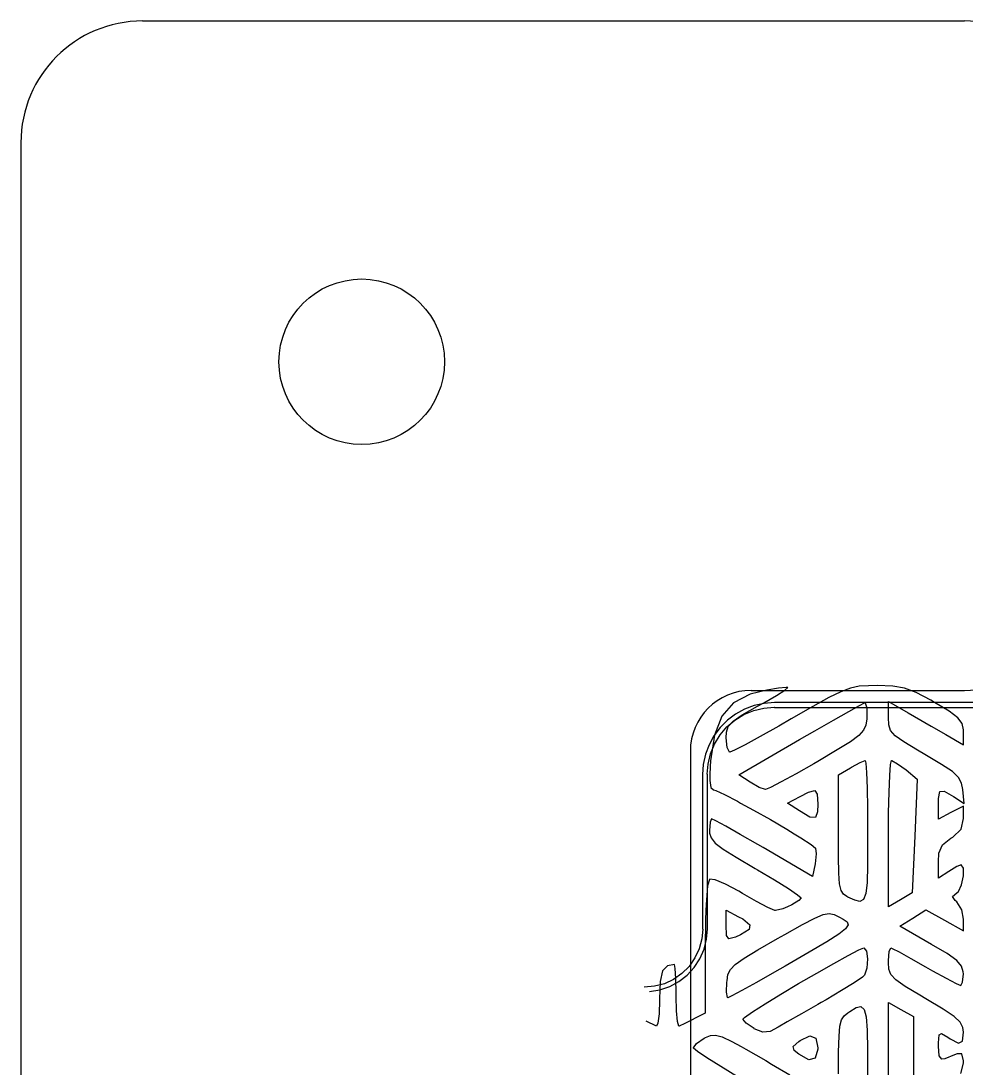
# Model space of a CAD drawing. Header units: millimetres. Extents: x 48 to 497, y 27 to 150.
# Drawn here: x 47.83 to 67.24, y 128.72 to 150.23 of the extents above; entities that cross this region are included whole.
import ezdxf

# ---------------------------------------------------------------- set-up
doc = ezdxf.new("R2010")
doc.units = ezdxf.units.MM
doc.layers.add('BLACK', color=20, linetype='Continuous')

msp = doc.modelspace()

# ---------------------------------------------------------------- linework, layer by layer
for p, q in [((50.327, 150.23), (67.206, 150.23)), ((47.827, 147.73), (47.827, 29.38)), ((62.827, 136.48), (67.206, 136.48)), ((61.577, 135.23), (61.577, 41.63))]:
    msp.add_line(p, q)
msp.add_circle((54.827, 143.23), 1.7)
for centre, radius, start, end in [((50.327, 147.73), 2.5, 90, 180), ((67.206, 147.73), 2.5, 0, 90), ((67.206, 138.98), 2.5, 270, 0), ((62.827, 135.23), 1.25, 90, 180)]:
    msp.add_arc(centre, radius, start, end)
at = {"layer": 'BLACK', "linetype": 'Continuous'}
for p, q in [((65.234, 136.576), (65.043, 136.564)), ((65.416, 136.578), (65.234, 136.576)), ((65.734, 136.569), (65.416, 136.578)), ((62.808, 136.402), (62.463, 136.223)), ((63.147, 136.488), (62.808, 136.402)), ((63.086, 136.224), (63.346, 136.376)), ((63.388, 136.527), (63.147, 136.488)), ((63.346, 136.376), (63.521, 136.487)), ((63.546, 136.542), (63.388, 136.527)), ((63.521, 136.487), (63.578, 136.537)), ((63.578, 136.537), (63.546, 136.542)), ((64.67, 136.454), (64.424, 136.333)), ((64.866, 136.527), (64.67, 136.454)), ((65.043, 136.564), (64.866, 136.527)), ((65.978, 136.529), (65.734, 136.569)), ((66.216, 136.439), (65.978, 136.529)), ((66.514, 136.278), (66.216, 136.439)), ((62.463, 136.223), (62.224, 135.95)), ((62.645, 135.976), (62.958, 136.153)), ((62.89, 136.17), (62.693, 136.096)), ((62.89, 136.17), (62.693, 136.096)), ((63.096, 136.214), (62.89, 136.17)), ((63.096, 136.214), (62.89, 136.17)), ((62.958, 136.153), (63.086, 136.224)), ((63.307, 136.229), (63.096, 136.214)), ((63.307, 136.229), (63.096, 136.214)), ((165.589, 136.23), (63.307, 136.229)), ((165.589, 136.23), (63.307, 136.229)), ((63.307, 136.229), (63.307, 136.229)), ((63.307, 136.229), (63.307, 136.229)), ((64.093, 136.15), (63.648, 135.894)), ((64.424, 136.333), (64.093, 136.15)), ((64.836, 136.05), (65.055, 136.172)), ((65.055, 136.172), (65.152, 136.223)), ((65.152, 136.223), (65.168, 136.222)), ((65.168, 136.222), (65.203, 136.125)), ((65.648, 135.923), (65.647, 136.252)), ((65.647, 136.252), (66.053, 136.018)), ((66.594, 136.232), (66.514, 136.278)), ((66.893, 136.051), (66.594, 136.232)), ((62.224, 135.95), (62.074, 135.561)), ((62.507, 135.995), (62.338, 135.868)), ((62.507, 135.995), (62.338, 135.868)), ((62.454, 135.848), (62.645, 135.976)), ((62.494, 135.87), (62.679, 135.983)), ((62.494, 135.87), (62.679, 135.983)), ((62.693, 136.096), (62.507, 135.995)), ((62.693, 136.096), (62.507, 135.995)), ((62.679, 135.983), (62.879, 136.066)), ((62.679, 135.983), (62.879, 136.066)), ((62.879, 136.066), (63.09, 136.117)), ((62.879, 136.066), (63.09, 136.117)), ((63.09, 136.117), (63.298, 136.133)), ((63.09, 136.117), (63.298, 136.133)), ((63.298, 136.133), (63.307, 136.129)), ((63.298, 136.133), (63.307, 136.129)), ((63.307, 136.129), (165.589, 136.13)), ((63.307, 136.129), (165.589, 136.13)), ((63.307, 136.129), (63.307, 136.129)), ((63.307, 136.129), (63.307, 136.129)), ((63.307, 136.129), (63.307, 136.129)), ((63.307, 136.129), (63.307, 136.129)), ((64.521, 135.872), (64.836, 136.05)), ((65.204, 135.925), (65.201, 135.899)), ((65.203, 136.125), (65.204, 135.925)), ((66.053, 136.018), (66.183, 135.943)), ((66.183, 135.943), (66.521, 135.748)), ((67.071, 135.917), (66.893, 136.051)), ((62.189, 135.719), (62.063, 135.55)), ((62.189, 135.719), (62.063, 135.55)), ((62.188, 135.564), (62.329, 135.729)), ((62.188, 135.564), (62.329, 135.729)), ((62.338, 135.868), (62.189, 135.719)), ((62.338, 135.868), (62.189, 135.719)), ((62.317, 135.62), (62.354, 135.739)), ((62.329, 135.729), (62.494, 135.87)), ((62.329, 135.729), (62.494, 135.87)), ((62.354, 135.739), (62.454, 135.848)), ((63.392, 135.747), (63.014, 135.534)), ((63.648, 135.894), (63.392, 135.747)), ((64.137, 135.652), (64.521, 135.872)), ((65.183, 135.769), (65.136, 135.661)), ((65.201, 135.899), (65.183, 135.769)), ((65.654, 135.771), (65.648, 135.923)), ((65.69, 135.655), (65.654, 135.771)), ((66.521, 135.748), (66.823, 135.574)), ((67.158, 135.8), (67.071, 135.917)), ((67.185, 135.669), (67.158, 135.8)), ((62.063, 135.55), (61.962, 135.365)), ((62.063, 135.55), (61.962, 135.365)), ((62.074, 135.561), (61.994, 135.032)), ((62.074, 135.379), (62.188, 135.564)), ((62.074, 135.379), (62.188, 135.564)), ((62.312, 135.503), (62.317, 135.62)), ((62.331, 135.307), (62.312, 135.503)), ((63.014, 135.534), (62.702, 135.363)), ((63.822, 135.471), (64.137, 135.652)), ((65.038, 135.554), (64.864, 135.426)), ((65.136, 135.661), (65.038, 135.554)), ((65.783, 135.548), (65.69, 135.655)), ((65.959, 135.422), (65.783, 135.548)), ((66.823, 135.574), (67.186, 135.364)), ((67.186, 135.625), (67.185, 135.669)), ((67.186, 135.364), (67.186, 135.625)), ((61.962, 135.365), (61.888, 135.167)), ((61.962, 135.365), (61.888, 135.167)), ((61.991, 135.178), (62.074, 135.379)), ((61.991, 135.178), (62.074, 135.379)), ((62.379, 135.212), (62.331, 135.307)), ((62.702, 135.363), (62.485, 135.25)), ((62.571, 134.749), (63.822, 135.471)), ((64.864, 135.426), (64.591, 135.256)), ((66.246, 135.25), (65.959, 135.422)), ((61.888, 135.167), (61.843, 134.961)), ((61.888, 135.167), (61.843, 134.961)), ((61.941, 134.967), (61.991, 135.178)), ((61.941, 134.967), (61.991, 135.178)), ((62.388, 135.21), (62.379, 135.212)), ((62.485, 135.25), (62.388, 135.21)), ((64.591, 135.256), (64.193, 135.022)), ((66.396, 135.162), (66.246, 135.25)), ((66.739, 134.96), (66.396, 135.162)), ((61.843, 134.961), (61.828, 134.751)), ((61.843, 134.961), (61.828, 134.751)), ((61.924, 134.759), (61.941, 134.967)), ((61.924, 134.759), (61.941, 134.967)), ((61.985, 134.914), (61.979, 134.749)), ((61.994, 135.032), (61.985, 134.914)), ((64.113, 134.975), (63.751, 134.768)), ((64.193, 135.022), (64.113, 134.975)), ((64.621, 134.745), (64.869, 134.892)), ((64.869, 134.892), (64.888, 134.903)), ((64.888, 134.903), (65.067, 134.999)), ((65.067, 134.999), (65.168, 135.039)), ((65.168, 135.039), (65.182, 134.987)), ((65.182, 134.987), (65.197, 134.791)), ((65.672, 134.733), (65.69, 134.957)), ((65.69, 134.957), (65.711, 135.038)), ((65.711, 135.038), (65.719, 135.037)), ((65.719, 135.037), (65.835, 134.974)), ((65.835, 134.974), (66.007, 134.846)), ((66.96, 134.812), (66.739, 134.96)), ((61.828, 134.751), (61.828, 134.751)), ((61.828, 134.751), (61.828, 131.584)), ((61.828, 134.751), (61.828, 134.751)), ((61.828, 134.751), (61.828, 131.584)), ((61.928, 134.751), (61.924, 134.759)), ((61.928, 134.751), (61.924, 134.759)), ((61.928, 131.584), (61.928, 134.751)), ((61.928, 134.751), (61.928, 134.751)), ((61.928, 134.751), (61.928, 134.751)), ((61.928, 131.584), (61.928, 134.751)), ((61.928, 134.751), (61.928, 134.751)), ((61.928, 134.751), (61.928, 134.751)), ((61.979, 134.749), (61.975, 134.632)), ((62.805, 134.595), (62.571, 134.749)), ((63.751, 134.768), (63.445, 134.6)), ((64.621, 133.537), (64.621, 134.745)), ((65.197, 134.791), (65.209, 134.473)), ((65.658, 134.392), (65.672, 134.733)), ((66.007, 134.846), (66.239, 134.654)), ((66.239, 134.654), (66.187, 133.489)), ((67.087, 134.693), (66.96, 134.812)), ((67.148, 134.576), (67.087, 134.693)), ((61.975, 134.632), (61.997, 134.483)), ((61.997, 134.483), (62.054, 134.44)), ((62.054, 134.44), (62.101, 134.426)), ((62.101, 134.426), (62.278, 134.343)), ((62.991, 134.489), (62.805, 134.595)), ((63.121, 134.444), (62.991, 134.489)), ((63.124, 134.444), (63.121, 134.444)), ((63.226, 134.486), (63.124, 134.444)), ((63.445, 134.6), (63.226, 134.486)), ((64.004, 134.388), (64.136, 134.423)), ((64.136, 134.423), (64.185, 134.347)), ((65.209, 134.473), (65.217, 134.062)), ((67.171, 134.443), (67.148, 134.576)), ((67.199, 134.155), (67.171, 134.443)), ((62.278, 134.343), (62.547, 134.202)), ((63.572, 134.167), (63.836, 134.304)), ((63.836, 134.304), (64.004, 134.388)), ((64.185, 134.347), (64.193, 134.141)), ((65.65, 133.962), (65.658, 134.392)), ((66.673, 134.138), (66.675, 134.262)), ((66.675, 134.262), (66.701, 134.406)), ((66.701, 134.406), (66.791, 134.411)), ((66.791, 134.411), (66.982, 134.298)), ((66.982, 134.298), (67.199, 134.155)), ((62.547, 134.202), (62.61, 134.167)), ((62.61, 134.167), (62.873, 134.023)), ((62.873, 134.023), (63.222, 133.825)), ((63.818, 134.005), (63.572, 134.167)), ((64.033, 133.877), (63.818, 134.005)), ((64.193, 134.141), (64.188, 133.986)), ((65.217, 134.062), (65.219, 133.585)), ((66.673, 133.837), (66.673, 134.138)), ((67.186, 134.102), (66.93, 133.969)), ((67.186, 133.848), (67.186, 134.102)), ((61.983, 133.775), (61.97, 133.602)), ((62.014, 133.841), (61.983, 133.775)), ((62.1, 133.8), (62.014, 133.841)), ((62.306, 133.689), (62.1, 133.8)), ((63.222, 133.825), (63.559, 133.628)), ((64.146, 133.867), (64.033, 133.877)), ((64.188, 133.986), (64.146, 133.867)), ((65.647, 133.537), (65.65, 133.962)), ((66.93, 133.969), (66.673, 133.837)), ((67.138, 133.629), (67.186, 133.848)), ((61.97, 133.602), (61.972, 133.551)), ((62.602, 133.522), (62.306, 133.689)), ((63.559, 133.628), (63.71, 133.537)), ((65.219, 133.585), (65.219, 133.376)), ((66.967, 133.466), (67.138, 133.629)), ((61.972, 133.551), (62.003, 133.449)), ((62.003, 133.449), (62.088, 133.345)), ((62.088, 133.345), (62.252, 133.22)), ((62.962, 133.315), (62.602, 133.522)), ((63.71, 133.537), (63.849, 133.452)), ((63.849, 133.452), (64.058, 133.317)), ((64.622, 133.059), (64.621, 133.537)), ((65.219, 133.376), (65.217, 132.883)), ((65.647, 132.036), (65.647, 133.537)), ((66.187, 133.489), (66.135, 132.324)), ((66.755, 133.308), (66.93, 133.443)), ((66.93, 133.443), (66.967, 133.466)), ((62.252, 133.22), (62.518, 133.052)), ((63.074, 133.25), (62.962, 133.315)), ((64.089, 132.659), (63.074, 133.25)), ((64.058, 133.317), (64.15, 133.243)), ((64.15, 133.243), (64.165, 133.12)), ((66.673, 132.958), (66.684, 133.137)), ((66.684, 133.137), (66.755, 133.308)), ((62.518, 133.052), (62.91, 132.823)), ((64.141, 132.917), (64.089, 132.659)), ((64.165, 133.12), (64.141, 132.917)), ((64.628, 132.725), (64.622, 133.059)), ((66.673, 132.624), (66.673, 132.958)), ((62.91, 132.823), (62.957, 132.795)), ((62.957, 132.795), (63.306, 132.589)), ((64.644, 132.505), (64.628, 132.725)), ((65.217, 132.883), (65.206, 132.534)), ((66.884, 132.762), (66.673, 132.624)), ((67.049, 132.861), (66.884, 132.762)), ((67.141, 132.9), (67.049, 132.861)), ((67.189, 132.832), (67.141, 132.9)), ((67.188, 132.671), (67.189, 132.832)), ((61.968, 132.598), (61.932, 132.467)), ((61.973, 132.604), (61.968, 132.598)), ((62.084, 132.589), (61.973, 132.604)), ((62.298, 132.5), (62.084, 132.589)), ((62.574, 132.354), (62.298, 132.5)), ((63.306, 132.589), (63.59, 132.412)), ((64.673, 132.371), (64.644, 132.505)), ((65.206, 132.534), (65.181, 132.309)), ((67.083, 132.347), (67.149, 132.487)), ((67.149, 132.487), (67.188, 132.671)), ((61.932, 132.467), (61.906, 132.18)), ((62.651, 132.309), (62.574, 132.354)), ((62.938, 132.145), (62.651, 132.309)), ((63.59, 132.412), (63.781, 132.283)), ((63.781, 132.283), (63.851, 132.22)), ((64.72, 132.294), (64.673, 132.371)), ((64.789, 132.247), (64.72, 132.294)), ((65.181, 132.309), (65.135, 132.186)), ((66.135, 132.324), (65.891, 132.18)), ((66.963, 132.249), (67.053, 132.321)), ((67.053, 132.321), (67.083, 132.347)), ((61.906, 132.18), (61.898, 131.964)), ((63.172, 132.022), (62.938, 132.145)), ((63.662, 132.075), (63.572, 132.036)), ((63.808, 132.165), (63.662, 132.075)), ((63.851, 132.22), (63.808, 132.165)), ((64.813, 132.235), (64.789, 132.247)), ((64.957, 132.17), (64.813, 132.235)), ((65.062, 132.147), (64.957, 132.17)), ((65.135, 132.186), (65.062, 132.147)), ((65.891, 132.18), (65.647, 132.036)), ((67.014, 132.168), (66.963, 132.249)), ((67.053, 132.135), (67.014, 132.168)), ((67.153, 131.971), (67.053, 132.135)), ((61.898, 131.964), (61.89, 131.753)), ((62.312, 131.663), (62.312, 131.964)), ((62.312, 131.964), (62.568, 131.831)), ((63.312, 131.962), (63.172, 132.022)), ((63.327, 131.96), (63.312, 131.962)), ((63.478, 131.994), (63.327, 131.96)), ((63.572, 132.036), (63.478, 131.994)), ((64.133, 131.803), (64.306, 131.874)), ((64.306, 131.874), (64.429, 131.895)), ((64.429, 131.895), (64.529, 131.874)), ((64.529, 131.874), (64.638, 131.822)), ((66.146, 131.805), (66.415, 131.975)), ((66.415, 131.975), (66.801, 131.76)), ((67.186, 131.784), (67.153, 131.971)), ((61.89, 131.753), (61.884, 131.199)), ((62.318, 131.449), (62.312, 131.663)), ((62.568, 131.831), (62.652, 131.786)), ((62.652, 131.786), (62.799, 131.668)), ((62.799, 131.668), (62.783, 131.567)), ((63.518, 131.467), (63.88, 131.671)), ((63.88, 131.671), (64.133, 131.803)), ((64.638, 131.822), (64.713, 131.783)), ((64.713, 131.783), (64.795, 131.726)), ((64.818, 131.664), (64.766, 131.584)), ((64.795, 131.726), (64.818, 131.664)), ((65.878, 131.635), (66.146, 131.805)), ((66.531, 131.263), (65.878, 131.635)), ((66.801, 131.76), (67.186, 131.544)), ((67.186, 131.544), (67.186, 131.784)), ((61.832, 131.575), (61.814, 131.375)), ((61.832, 131.575), (61.814, 131.375)), ((61.828, 131.584), (61.832, 131.575)), ((61.828, 131.584), (61.832, 131.575)), ((61.91, 131.371), (61.928, 131.584)), ((61.91, 131.371), (61.928, 131.584)), ((62.368, 131.376), (62.318, 131.449)), ((62.503, 131.414), (62.368, 131.376)), ((62.607, 131.46), (62.503, 131.414)), ((62.783, 131.567), (62.607, 131.46)), ((63.366, 131.381), (63.518, 131.467)), ((64.627, 131.473), (64.383, 131.317)), ((64.766, 131.584), (64.627, 131.473)), ((61.814, 131.375), (61.76, 131.173)), ((61.814, 131.375), (61.76, 131.173)), ((61.858, 131.163), (61.91, 131.371)), ((61.858, 131.163), (61.91, 131.371)), ((61.884, 131.199), (61.884, 129.849)), ((62.961, 131.149), (63.366, 131.381)), ((64.383, 131.317), (64.021, 131.103)), ((66.852, 131.074), (66.531, 131.263)), ((61.672, 130.984), (61.552, 130.812)), ((61.672, 130.984), (61.552, 130.812)), ((61.76, 131.173), (61.672, 130.984)), ((61.76, 131.173), (61.672, 130.984)), ((61.772, 130.967), (61.858, 131.163)), ((61.772, 130.967), (61.858, 131.163)), ((62.501, 130.852), (62.68, 130.979)), ((62.68, 130.979), (62.961, 131.149)), ((64.021, 131.103), (63.525, 130.818)), ((64.524, 130.874), (64.822, 131.038)), ((64.822, 131.038), (65.039, 131.149)), ((65.039, 131.149), (65.144, 131.19)), ((65.144, 131.19), (65.194, 131.127)), ((65.194, 131.127), (65.216, 130.964)), ((65.647, 130.93), (65.663, 131.115)), ((65.663, 131.115), (65.694, 131.19)), ((65.694, 131.19), (65.72, 131.181)), ((65.72, 131.181), (65.866, 131.107)), ((65.866, 131.107), (66.108, 130.976)), ((67.048, 130.934), (66.852, 131.074)), ((61.107, 130.823), (61.007, 130.718)), ((61.25, 130.848), (61.107, 130.823)), ((61.267, 130.769), (61.25, 130.848)), ((61.279, 130.561), (61.267, 130.769)), ((61.552, 130.812), (61.404, 130.664)), ((61.552, 130.812), (61.404, 130.664)), ((61.51, 130.631), (61.655, 130.788)), ((61.51, 130.631), (61.655, 130.788)), ((61.655, 130.788), (61.772, 130.967)), ((61.655, 130.788), (61.772, 130.967)), ((62.399, 130.746), (62.501, 130.852)), ((63.525, 130.818), (63.307, 130.693)), ((64.174, 130.674), (64.524, 130.874)), ((65.203, 130.774), (65.154, 130.629)), ((65.216, 130.964), (65.203, 130.774)), ((65.647, 130.892), (65.647, 130.93)), ((65.655, 130.754), (65.647, 130.892)), ((66.108, 130.976), (66.408, 130.805)), ((66.408, 130.805), (66.552, 130.723)), ((67.149, 130.818), (67.048, 130.934)), ((67.184, 130.699), (67.149, 130.818)), ((61.007, 130.718), (60.957, 130.502)), ((61.404, 130.664), (61.233, 130.544)), ((61.404, 130.664), (61.233, 130.544)), ((61.285, 130.265), (61.279, 130.561)), ((61.341, 130.499), (61.51, 130.631)), ((61.341, 130.499), (61.51, 130.631)), ((62.331, 130.517), (62.35, 130.642)), ((62.35, 130.642), (62.399, 130.746)), ((63.307, 130.693), (62.937, 130.483)), ((63.802, 130.458), (64.174, 130.674)), ((65.113, 130.592), (64.944, 130.475)), ((65.154, 130.629), (65.113, 130.592)), ((65.697, 130.644), (65.655, 130.754)), ((65.799, 130.535), (65.697, 130.644)), ((66.552, 130.723), (66.831, 130.568)), ((66.831, 130.568), (67.036, 130.46)), ((67.169, 130.485), (67.185, 130.656)), ((67.185, 130.656), (67.184, 130.699)), ((60.841, 130.402), (60.632, 130.384)), ((60.841, 130.402), (60.632, 130.384)), ((61.043, 130.456), (60.841, 130.402)), ((61.043, 130.456), (60.841, 130.402)), ((60.957, 130.502), (60.943, 130.147)), ((60.951, 130.328), (61.153, 130.397)), ((60.951, 130.328), (61.153, 130.397)), ((61.233, 130.544), (61.043, 130.456)), ((61.233, 130.544), (61.043, 130.456)), ((61.153, 130.397), (61.341, 130.499)), ((61.153, 130.397), (61.341, 130.499)), ((62.321, 130.279), (62.328, 130.484)), ((62.328, 130.484), (62.331, 130.517)), ((62.937, 130.483), (62.636, 130.316)), ((63.438, 130.241), (63.802, 130.458)), ((64.944, 130.475), (64.682, 130.313)), ((65.989, 130.401), (65.799, 130.535)), ((66.293, 130.218), (65.989, 130.401)), ((67.036, 130.46), (67.131, 130.42)), ((67.131, 130.42), (67.169, 130.485)), ((60.739, 130.293), (60.951, 130.328)), ((60.739, 130.293), (60.951, 130.328)), ((60.943, 130.12), (60.934, 129.837)), ((60.943, 130.147), (60.943, 130.12)), ((61.285, 130.199), (61.285, 130.265)), ((61.293, 129.896), (61.285, 130.199)), ((62.337, 130.169), (62.321, 130.279)), ((62.344, 130.164), (62.337, 130.169)), ((62.429, 130.204), (62.344, 130.164)), ((62.636, 130.316), (62.429, 130.204)), ((63.112, 130.041), (63.438, 130.241)), ((64.364, 130.127), (64.264, 130.07)), ((64.682, 130.313), (64.364, 130.127)), ((66.417, 130.145), (66.293, 130.218)), ((66.767, 129.935), (66.417, 130.145)), ((62.853, 129.877), (63.112, 130.041)), ((64.196, 130.032), (63.857, 129.838)), ((64.264, 130.07), (64.196, 130.032)), ((64.852, 129.888), (64.984, 129.968)), ((64.984, 129.968), (65.08, 129.988)), ((65.08, 129.988), (65.145, 129.929)), ((65.145, 129.929), (65.186, 129.773)), ((65.647, 128.578), (65.647, 130.07)), ((65.647, 130.07), (65.903, 129.925)), ((65.903, 129.925), (66.159, 129.779)), ((66.993, 129.782), (66.767, 129.935)), ((60.934, 129.837), (60.911, 129.644)), ((61.313, 129.678), (61.293, 129.896)), ((61.639, 129.727), (61.466, 129.64)), ((61.649, 129.731), (61.639, 129.727)), ((61.884, 129.849), (61.649, 129.731)), ((62.654, 129.727), (62.692, 129.765)), ((62.721, 129.642), (62.654, 129.727)), ((62.692, 129.765), (62.853, 129.877)), ((63.857, 129.838), (63.569, 129.672)), ((64.649, 129.586), (64.683, 129.716)), ((64.683, 129.716), (64.735, 129.798)), ((64.735, 129.798), (64.811, 129.86)), ((64.811, 129.86), (64.852, 129.888)), ((65.186, 129.773), (65.208, 129.502)), ((66.159, 129.779), (66.16, 128.57)), ((67.121, 129.663), (66.993, 129.782)), ((60.879, 129.582), (60.671, 129.684)), ((60.911, 129.644), (60.879, 129.582)), ((61.342, 129.583), (61.313, 129.678)), ((61.35, 129.582), (61.342, 129.583)), ((61.466, 129.64), (61.35, 129.582)), ((62.885, 129.534), (62.721, 129.642)), ((62.889, 129.532), (62.885, 129.534)), ((63.069, 129.458), (62.889, 129.532)), ((63.22, 129.476), (63.069, 129.458)), ((63.381, 129.562), (63.22, 129.476)), ((63.569, 129.672), (63.381, 129.562)), ((64.631, 129.376), (64.649, 129.586)), ((65.208, 129.502), (65.218, 129.097)), ((67.176, 129.555), (67.121, 129.663)), ((67.186, 129.459), (67.176, 129.555)), ((61.701, 129.231), (61.862, 129.34)), ((61.862, 129.34), (61.89, 129.354)), ((61.89, 129.354), (61.99, 129.394)), ((61.99, 129.394), (62.094, 129.4)), ((62.094, 129.4), (62.232, 129.362)), ((62.232, 129.362), (62.431, 129.268)), ((62.431, 129.268), (62.623, 129.163)), ((63.688, 129.163), (63.803, 129.266)), ((63.803, 129.266), (63.83, 129.286)), ((63.83, 129.286), (64.032, 129.387)), ((64.032, 129.387), (64.153, 129.338)), ((64.153, 129.338), (64.193, 129.138)), ((64.623, 129.059), (64.631, 129.376)), ((66.673, 129.244), (66.685, 129.406)), ((66.685, 129.406), (66.738, 129.433)), ((66.738, 129.433), (66.863, 129.356)), ((66.863, 129.356), (66.911, 129.324)), ((66.911, 129.324), (67.082, 129.236)), ((67.082, 129.236), (67.165, 129.278)), ((67.165, 129.278), (67.186, 129.459)), ((61.642, 129.138), (61.701, 129.231)), ((61.643, 129.133), (61.642, 129.138)), ((61.722, 129.066), (61.643, 129.133)), ((61.919, 128.934), (61.722, 129.066)), ((62.623, 129.163), (62.72, 129.11)), ((62.72, 129.11), (63.129, 128.875)), ((63.709, 129.087), (63.688, 129.163)), ((63.803, 129.009), (63.709, 129.087)), ((64.193, 129.108), (64.143, 128.924)), ((64.193, 129.138), (64.193, 129.108)), ((64.621, 128.604), (64.623, 129.059)), ((65.218, 129.097), (65.219, 128.539)), ((66.673, 129.176), (66.673, 129.244)), ((66.689, 128.971), (66.673, 129.176)), ((62.204, 128.754), (61.919, 128.934)), ((63.129, 128.875), (63.247, 128.806)), ((64.013, 128.891), (63.803, 129.009)), ((64.143, 128.924), (64.013, 128.891)), ((66.745, 128.903), (66.689, 128.971)), ((66.802, 128.915), (66.745, 128.903)), ((67.003, 128.996), (66.802, 128.915)), ((67.058, 129.018), (67.003, 128.996)), ((67.152, 129.013), (67.058, 129.018)), ((67.185, 128.874), (67.152, 129.013)), ((67.186, 128.826), (67.185, 128.874)), ((62.546, 128.546), (62.204, 128.754)), ((63.247, 128.806), (63.619, 128.587)), ((67.134, 128.612), (67.186, 128.826))]:
    msp.add_line(p, q, dxfattribs=at)

doc.saveas('drawing.dxf')
